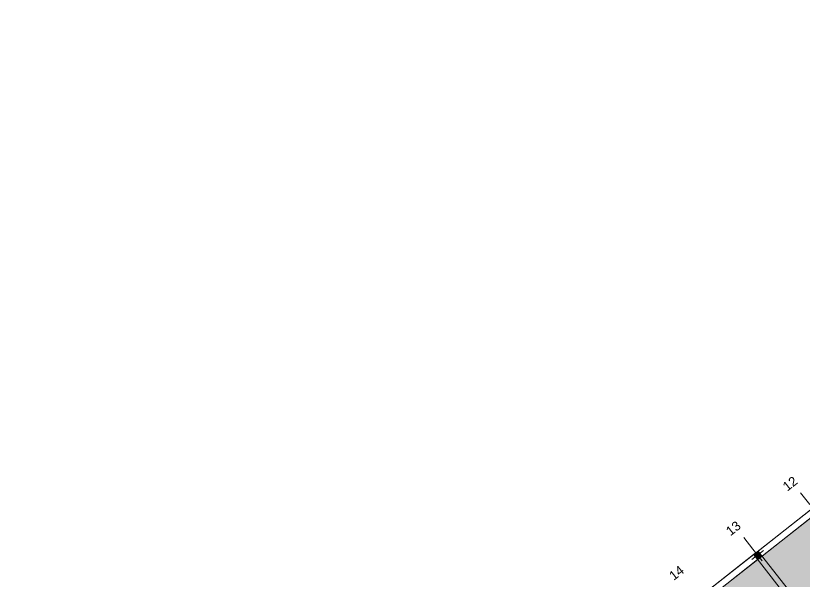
# Model space of a CAD drawing. Header units: metres. Extents: x 2540421 to 2540539, y 1181212 to 1181315.
# Drawn here: x 2540426.04 to 2540468.63, y 1181270.91 to 1181301.46 of the extents above; entities that cross this region are included whole.
import ezdxf

# ---------------------------------------------------------------- set-up
doc = ezdxf.new("R2010")
doc.units = ezdxf.units.M
doc.header["$LTSCALE"] = 5080
doc.linetypes.add('STYLE_01', pattern=[0.136032, 0.068016, -0.068016])
doc.layers.get('0').update_dxf_attribs({"lineweight": 20})
doc.layers.add('Axe batim.', color=7, linetype='Continuous')
for name, color, linetype, lineweight in [('HEIG-FLOOR', 10, 'Continuous', 20), ('HEIG-ROOM', 160, 'Continuous', 20), ('MURS_ET_PILIERS', 7, 'Continuous', 20), ('TRAITILL_S', 7, 'Continuous', 20), ('TRAME-MUR', 7, 'Continuous', 20), ('Z-couleur', 7, 'Continuous', 20)]:
    doc.layers.add(name, color=color, linetype=linetype, lineweight=lineweight)
doc.styles.add('Helvetica (bold)', font='arial.ttf', dxfattribs={"height": 150})

msp = doc.modelspace()

# ---------------------------------------------------------------- hatches: boundary and pattern name
at = {"layer": 'Z-couleur', "linetype": 'Continuous', "lineweight": 0, "true_color": 0xffd1ff}
h = msp.add_hatch(color=7, dxfattribs=at)
h.paths.add_polyline_path([(2540472.344, 1181276.975), (2540472.25, 1181276.9), (2540469.42, 1181274.676), (2540469.184, 1181274.49), (2540466.353, 1181272.266), (2540466.117, 1181272.08), (2540463.287, 1181269.856), (2540463.193, 1181269.782), (2540464.682, 1181267.887), (2540464.719, 1181267.84), (2540465.337, 1181267.053), (2540465.374, 1181267.006), (2540469.119, 1181262.242), (2540469.156, 1181262.195), (2540469.774, 1181261.408), (2540469.811, 1181261.361), (2540470.206, 1181260.858), (2540470.301, 1181260.932), (2540470.375, 1181260.838), (2540470.406, 1181260.863), (2540470.454, 1181260.9), (2540471.711, 1181261.888), (2540471.759, 1181261.925), (2540473.205, 1181263.062), (2540473.131, 1181263.157), (2540473.367, 1181263.342), (2540473.441, 1181263.248), (2540476.272, 1181265.472), (2540476.197, 1181265.567), (2540476.433, 1181265.752), (2540476.507, 1181265.658), (2540479.338, 1181267.882), (2540479.264, 1181267.977), (2540479.358, 1181268.051), (2540479.228, 1181268.216), (2540478.641, 1181268.963), (2540478.604, 1181269.01), (2540474.421, 1181274.333), (2540474.383, 1181274.38), (2540473.796, 1181275.127)])
h.paths.add_polyline_path([(2540472.277, 1181262.777), (2540472.282, 1181262.771), (2540472.276, 1181262.766), (2540472.271, 1181262.772)], flags=16)

# ---------------------------------------------------------------- linework, layer by layer
at = {"color": 7, "linetype": 'Continuous', "lineweight": 20}
for p, q in [((2540466.137, 1181272.541), (2540468.967, 1181274.766)), ((2540466.353, 1181272.266), (2540469.184, 1181274.49)), ((2540463.071, 1181270.131), (2540465.901, 1181272.356)), ((2540463.287, 1181269.856), (2540466.117, 1181272.08)), ((2540466.117, 1181272.08), (2540466.353, 1181272.266))]:
    msp.add_line(p, q, dxfattribs=at)
at = {"layer": 'Axe batim.', "color": 0, "linetype": 'Continuous', "lineweight": 0}
for p, q in [((2540468.931, 1181275.055), (2540468.436, 1181275.684)), ((2540465.865, 1181272.645), (2540465.37, 1181273.274))]:
    msp.add_line(p, q, dxfattribs=at)
at = {"layer": 'Axe batim.', "color": 250, "linetype": 'Continuous', "lineweight": 0}
for p, q in [((2540466.426, 1181272.578), (2540465.797, 1181272.083)), ((2540465.865, 1181272.645), (2540466.359, 1181272.016))]:
    msp.add_line(p, q, dxfattribs=at)
at = {"layer": 'HEIG-FLOOR', "flags": 128}
msp.add_lwpolyline([(2540502.932, 1181301.461), (2540426.04, 1181241.026), (2540433.455, 1181231.591), (2540439.643, 1181236.454), (2540441.867, 1181233.624), (2540441.812, 1181233.581), (2540442.847, 1181232.264), (2540440.017, 1181230.039), (2540438.982, 1181231.356), (2540438.746, 1181231.171), (2540439.781, 1181229.854), (2540433.649, 1181225.034), (2540433.834, 1181224.798), (2540436.9, 1181227.208), (2540443.071, 1181219.357), (2540449.235, 1181224.202), (2540451.645, 1181221.136), (2540457.954, 1181226.095), (2540455.569, 1181229.13), (2540501.621, 1181265.326)], dxfattribs=at)
at = {"layer": 'HEIG-ROOM', "flags": 128}
msp.add_lwpolyline([(2540463.193, 1181269.782), (2540472.344, 1181276.975), (2540479.358, 1181268.051), (2540479.264, 1181267.977), (2540479.338, 1181267.882), (2540476.507, 1181265.658), (2540476.433, 1181265.752), (2540476.197, 1181265.567), (2540476.272, 1181265.472), (2540473.441, 1181263.248), (2540473.367, 1181263.342), (2540473.131, 1181263.157), (2540473.205, 1181263.062), (2540470.375, 1181260.838), (2540470.301, 1181260.932), (2540470.206, 1181260.858)], close=True, dxfattribs=at)
at = {"layer": 'MURS_ET_PILIERS', "color": 7, "linetype": 'Continuous', "lineweight": 20}
for p, q in [((2540465.901, 1181272.356), (2540466.137, 1181272.541)), ((2540466.137, 1181272.541), (2540466.322, 1181272.305)), ((2540466.087, 1181272.12), (2540465.901, 1181272.356)), ((2540465.901, 1181272.356), (2540465.901, 1181272.356)), ((2540466.322, 1181272.305), (2540466.087, 1181272.12))]:
    msp.add_line(p, q, dxfattribs=at)
at = {"layer": 'TRAITILL_S', "color": 7, "linetype": 'STYLE_01', "lineweight": 20}
for p, q in [((2540473.131, 1181263.157), (2540466.087, 1181272.12)), ((2540473.367, 1181263.342), (2540466.322, 1181272.305))]:
    msp.add_line(p, q, dxfattribs=at)
at = {"layer": 'TRAME-MUR', "linetype": 'Continuous', "lineweight": 0}
for p, q in [((2540465.968, 1181272.271), (2540465.986, 1181272.422)), ((2540466.239, 1181272.411), (2540466.007, 1181272.439)), ((2540466.01, 1181272.218), (2540466.039, 1181272.464)), ((2540466.051, 1181272.165), (2540466.092, 1181272.506)), ((2540466.197, 1181272.464), (2540466.06, 1181272.481)), ((2540466.094, 1181272.126), (2540466.143, 1181272.533)), ((2540466.156, 1181272.517), (2540466.113, 1181272.522)), ((2540466.147, 1181272.168), (2540466.185, 1181272.48)), ((2540466.2, 1181272.209), (2540466.226, 1181272.427)), ((2540466.322, 1181272.305), (2540465.901, 1181272.356)), ((2540465.926, 1181272.324), (2540465.933, 1181272.381)), ((2540466.27, 1181272.264), (2540465.943, 1181272.303)), ((2540466.281, 1181272.358), (2540465.954, 1181272.397)), ((2540466.217, 1181272.222), (2540465.984, 1181272.25)), ((2540466.164, 1181272.18), (2540466.026, 1181272.197)), ((2540466.111, 1181272.139), (2540466.068, 1181272.144)), ((2540466.253, 1181272.251), (2540466.268, 1181272.374)), ((2540466.306, 1181272.292), (2540466.31, 1181272.321))]:
    msp.add_line(p, q, dxfattribs=at)

# ---------------------------------------------------------------- texts
at = {"layer": 'Axe batim.', "color": 0, "linetype": 'Continuous', "lineweight": 0, "style": 'Helvetica (bold)'}
for s, p in [('12', (2540467.717, 1181275.747)), ('13', (2540464.65, 1181273.337)), ('14', (2540461.584, 1181270.927))]:
    msp.add_text(s, height=0.5, rotation=38.1665, dxfattribs=at).set_placement(p)

doc.saveas('drawing.dxf')
